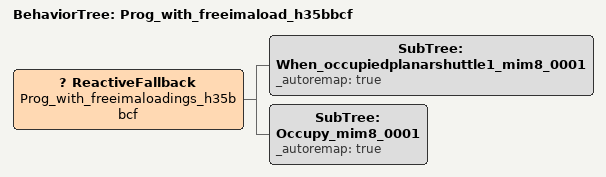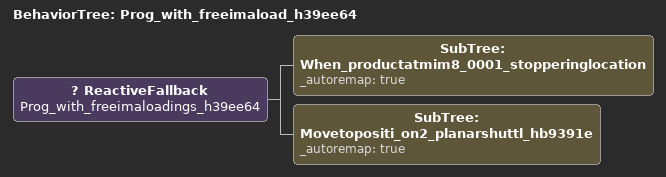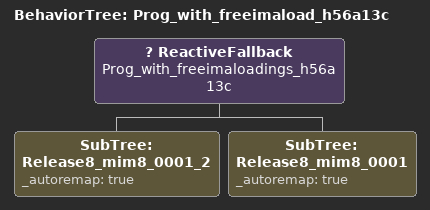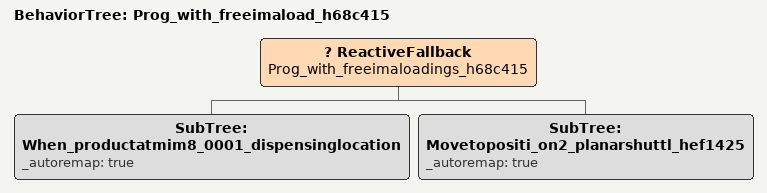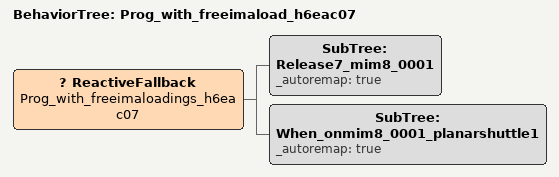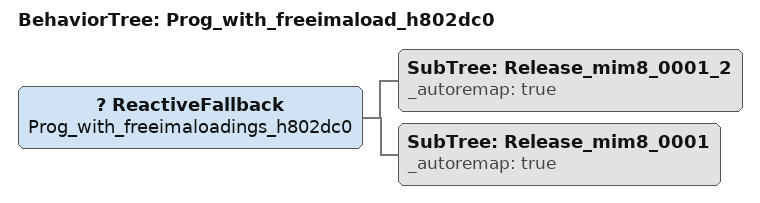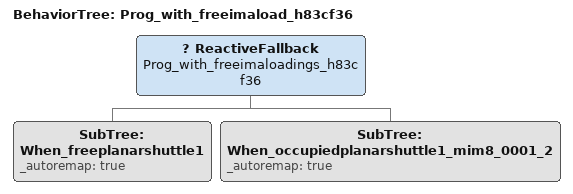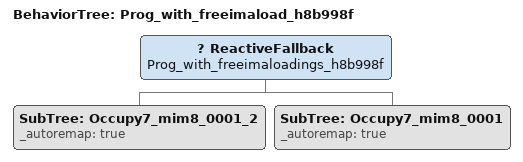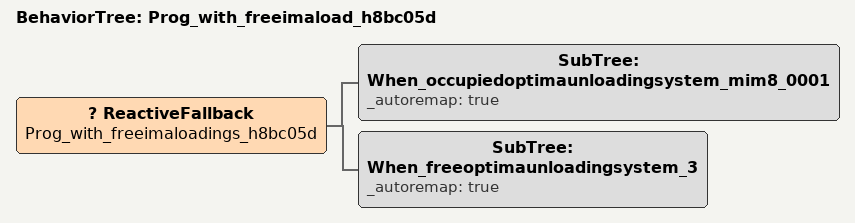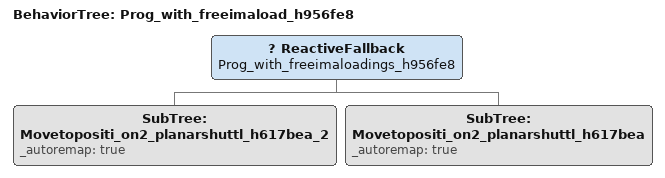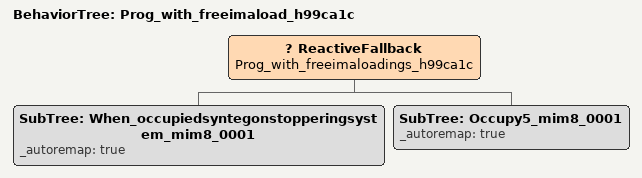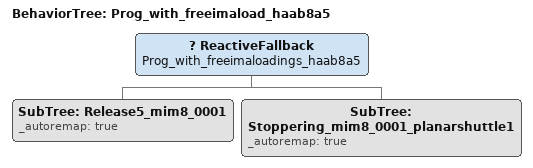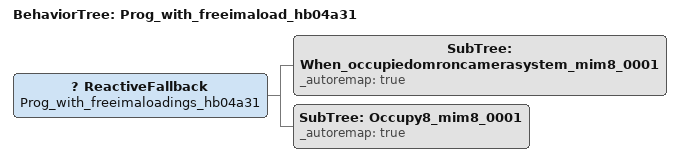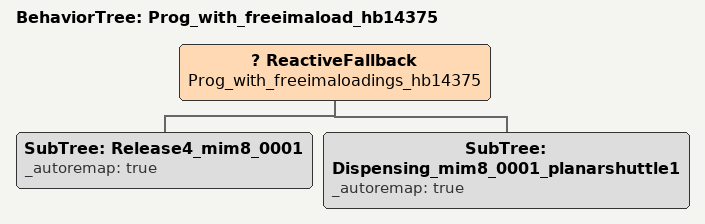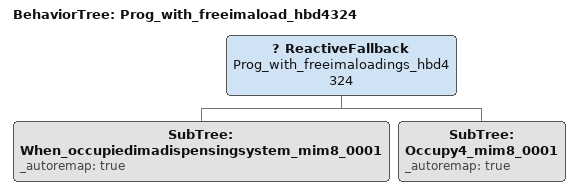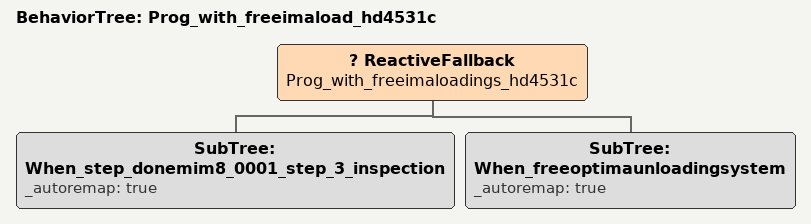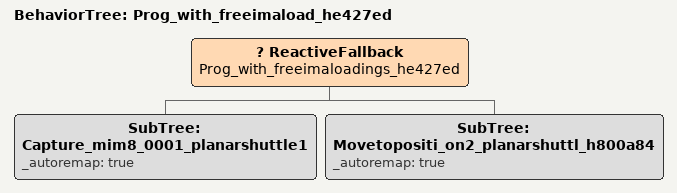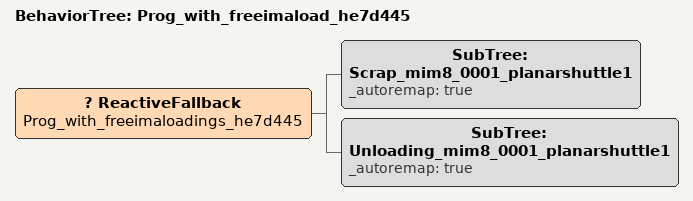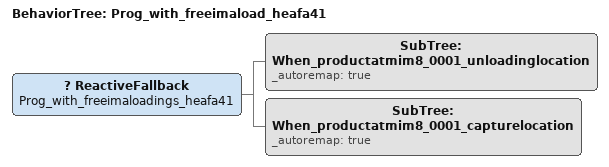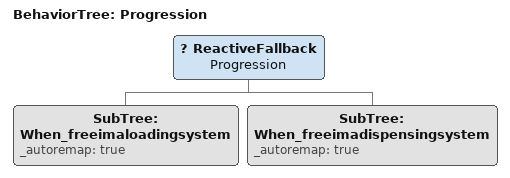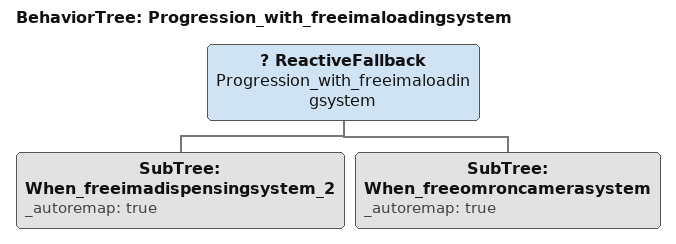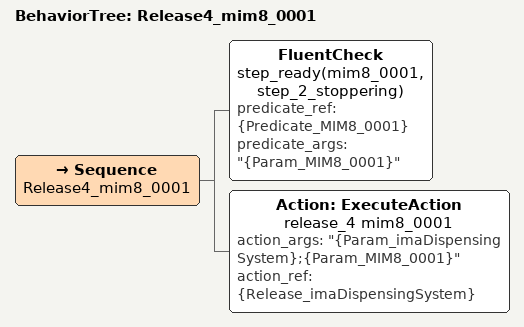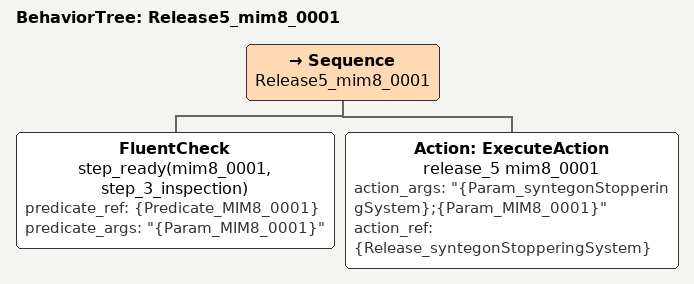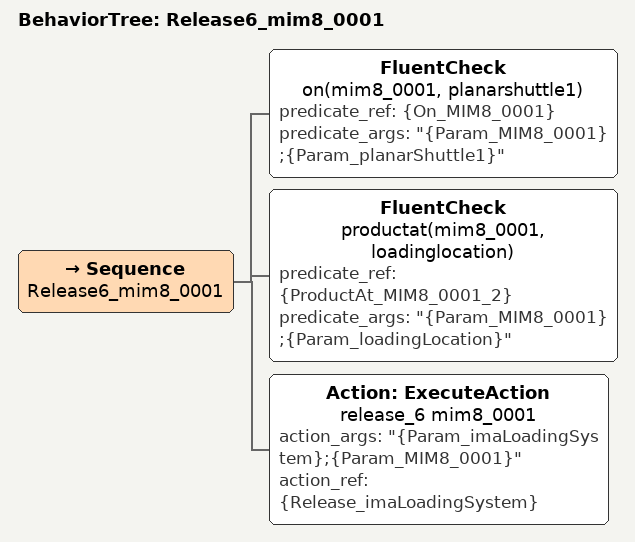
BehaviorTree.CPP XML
<BehaviorTree ID="Prog_with_freeimaload_h35bbcf">
  <ReactiveFallback name="Prog_with_freeimaloadings_h35bbcf">
    <SubTree ID="When_occupiedplanarshuttle1_mim8_0001" _autoremap="true"/>
    <SubTree ID="Occupy_mim8_0001" _autoremap="true"/>
  </ReactiveFallback>
</BehaviorTree>

<BehaviorTree ID="Prog_with_freeimaload_h39ee64">
  <ReactiveFallback name="Prog_with_freeimaloadings_h39ee64">
    <SubTree ID="When_productatmim8_0001_stopperinglocation" _autoremap="true"/>
    <SubTree ID="Movetopositi_on2_planarshuttl_hb9391e" _autoremap="true"/>
  </ReactiveFallback>
</BehaviorTree>

<BehaviorTree ID="Prog_with_freeimaload_h56a13c">
  <ReactiveFallback name="Prog_with_freeimaloadings_h56a13c">
    <SubTree ID="Release8_mim8_0001_2" _autoremap="true"/>
    <SubTree ID="Release8_mim8_0001" _autoremap="true"/>
  </ReactiveFallback>
</BehaviorTree>

<BehaviorTree ID="Prog_with_freeimaload_h68c415">
  <ReactiveFallback name="Prog_with_freeimaloadings_h68c415">
    <SubTree ID="When_productatmim8_0001_dispensinglocation" _autoremap="true"/>
    <SubTree ID="Movetopositi_on2_planarshuttl_hef1425" _autoremap="true"/>
  </ReactiveFallback>
</BehaviorTree>

<BehaviorTree ID="Prog_with_freeimaload_h6eac07">
  <ReactiveFallback name="Prog_with_freeimaloadings_h6eac07">
    <SubTree ID="Release7_mim8_0001" _autoremap="true"/>
    <SubTree ID="When_onmim8_0001_planarshuttle1" _autoremap="true"/>
  </ReactiveFallback>
</BehaviorTree>

<BehaviorTree ID="Prog_with_freeimaload_h802dc0">
  <ReactiveFallback name="Prog_with_freeimaloadings_h802dc0">
    <SubTree ID="Release_mim8_0001_2" _autoremap="true"/>
    <SubTree ID="Release_mim8_0001" _autoremap="true"/>
  </ReactiveFallback>
</BehaviorTree>

<BehaviorTree ID="Prog_with_freeimaload_h83cf36">
  <ReactiveFallback name="Prog_with_freeimaloadings_h83cf36">
    <SubTree ID="When_freeplanarshuttle1" _autoremap="true"/>
    <SubTree ID="When_occupiedplanarshuttle1_mim8_0001_2" _autoremap="true"/>
  </ReactiveFallback>
</BehaviorTree>

<BehaviorTree ID="Prog_with_freeimaload_h8b998f">
  <ReactiveFallback name="Prog_with_freeimaloadings_h8b998f">
    <SubTree ID="Occupy7_mim8_0001_2" _autoremap="true"/>
    <SubTree ID="Occupy7_mim8_0001" _autoremap="true"/>
  </ReactiveFallback>
</BehaviorTree>

<BehaviorTree ID="Prog_with_freeimaload_h8bc05d">
  <ReactiveFallback name="Prog_with_freeimaloadings_h8bc05d">
    <SubTree ID="When_occupiedoptimaunloadingsystem_mim8_0001" _autoremap="true"/>
    <SubTree ID="When_freeoptimaunloadingsystem_3" _autoremap="true"/>
  </ReactiveFallback>
</BehaviorTree>

<BehaviorTree ID="Prog_with_freeimaload_h956fe8">
  <ReactiveFallback name="Prog_with_freeimaloadings_h956fe8">
    <SubTree ID="Movetopositi_on2_planarshuttl_h617bea_2" _autoremap="true"/>
    <SubTree ID="Movetopositi_on2_planarshuttl_h617bea" _autoremap="true"/>
  </ReactiveFallback>
</BehaviorTree>

<BehaviorTree ID="Prog_with_freeimaload_h99ca1c">
  <ReactiveFallback name="Prog_with_freeimaloadings_h99ca1c">
    <SubTree ID="When_occupiedsyntegonstopperingsystem_mim8_0001" _autoremap="true"/>
    <SubTree ID="Occupy5_mim8_0001" _autoremap="true"/>
  </ReactiveFallback>
</BehaviorTree>

<BehaviorTree ID="Prog_with_freeimaload_haab8a5">
  <ReactiveFallback name="Prog_with_freeimaloadings_haab8a5">
    <SubTree ID="Release5_mim8_0001" _autoremap="true"/>
    <SubTree ID="Stoppering_mim8_0001_planarshuttle1" _autoremap="true"/>
  </ReactiveFallback>
</BehaviorTree>

<BehaviorTree ID="Prog_with_freeimaload_hb04a31">
  <ReactiveFallback name="Prog_with_freeimaloadings_hb04a31">
    <SubTree ID="When_occupiedomroncamerasystem_mim8_0001" _autoremap="true"/>
    <SubTree ID="Occupy8_mim8_0001" _autoremap="true"/>
  </ReactiveFallback>
</BehaviorTree>

<BehaviorTree ID="Prog_with_freeimaload_hb14375">
  <ReactiveFallback name="Prog_with_freeimaloadings_hb14375">
    <SubTree ID="Release4_mim8_0001" _autoremap="true"/>
    <SubTree ID="Dispensing_mim8_0001_planarshuttle1" _autoremap="true"/>
  </ReactiveFallback>
</BehaviorTree>

<BehaviorTree ID="Prog_with_freeimaload_hbd4324">
  <ReactiveFallback name="Prog_with_freeimaloadings_hbd4324">
    <SubTree ID="When_occupiedimadispensingsystem_mim8_0001" _autoremap="true"/>
    <SubTree ID="Occupy4_mim8_0001" _autoremap="true"/>
  </ReactiveFallback>
</BehaviorTree>

<BehaviorTree ID="Prog_with_freeimaload_hd4531c">
  <ReactiveFallback name="Prog_with_freeimaloadings_hd4531c">
    <SubTree ID="When_step_donemim8_0001_step_3_inspection" _autoremap="true"/>
    <SubTree ID="When_freeoptimaunloadingsystem" _autoremap="true"/>
  </ReactiveFallback>
</BehaviorTree>

<BehaviorTree ID="Prog_with_freeimaload_he427ed">
  <ReactiveFallback name="Prog_with_freeimaloadings_he427ed">
    <SubTree ID="Capture_mim8_0001_planarshuttle1" _autoremap="true"/>
    <SubTree ID="Movetopositi_on2_planarshuttl_h800a84" _autoremap="true"/>
  </ReactiveFallback>
</BehaviorTree>

<BehaviorTree ID="Prog_with_freeimaload_he7d445">
  <ReactiveFallback name="Prog_with_freeimaloadings_he7d445">
    <SubTree ID="Scrap_mim8_0001_planarshuttle1" _autoremap="true"/>
    <SubTree ID="Unloading_mim8_0001_planarshuttle1" _autoremap="true"/>
  </ReactiveFallback>
</BehaviorTree>

<BehaviorTree ID="Prog_with_freeimaload_heafa41">
  <ReactiveFallback name="Prog_with_freeimaloadings_heafa41">
    <SubTree ID="When_productatmim8_0001_unloadinglocation" _autoremap="true"/>
    <SubTree ID="When_productatmim8_0001_capturelocation" _autoremap="true"/>
  </ReactiveFallback>
</BehaviorTree>

<BehaviorTree ID="Progression">
  <ReactiveFallback name="Progression">
    <SubTree ID="When_freeimaloadingsystem" _autoremap="true"/>
    <SubTree ID="When_freeimadispensingsystem" _autoremap="true"/>
  </ReactiveFallback>
</BehaviorTree>

<BehaviorTree ID="Progression_with_freeimaloadingsystem">
  <ReactiveFallback name="Progression_with_freeimaloadingsystem">
    <SubTree ID="When_freeimadispensingsystem_2" _autoremap="true"/>
    <SubTree ID="When_freeomroncamerasystem" _autoremap="true"/>
  </ReactiveFallback>
</BehaviorTree>

<BehaviorTree ID="Release4_mim8_0001">
  <Sequence name="Release4_mim8_0001">
    <FluentCheck name="step_ready(mim8_0001, step_2_stoppering)" predicate_ref="{Predicate_MIM8_0001}" predicate_args="&quot;{Param_MIM8_0001}&quot;"/>
    <Action ID="ExecuteAction" name="release_4 mim8_0001" action_args="&quot;{Param_imaDispensingSystem};{Param_MIM8_0001}&quot;" action_ref="{Release_imaDispensingSystem}"/>
  </Sequence>
</BehaviorTree>

<BehaviorTree ID="Release5_mim8_0001">
  <Sequence name="Release5_mim8_0001">
    <FluentCheck name="step_ready(mim8_0001, step_3_inspection)" predicate_ref="{Predicate_MIM8_0001}" predicate_args="&quot;{Param_MIM8_0001}&quot;"/>
    <Action ID="ExecuteAction" name="release_5 mim8_0001" action_args="&quot;{Param_syntegonStopperingSystem};{Param_MIM8_0001}&quot;" action_ref="{Release_syntegonStopperingSystem}"/>
  </Sequence>
</BehaviorTree>

<BehaviorTree ID="Release6_mim8_0001">
  <Sequence name="Release6_mim8_0001">
    <FluentCheck name="on(mim8_0001, planarshuttle1)" predicate_ref="{On_MIM8_0001}" predicate_args="&quot;{Param_MIM8_0001};{Param_planarShuttle1}&quot;"/>
    <FluentCheck name="productat(mim8_0001, loadinglocation)" predicate_ref="{ProductAt_MIM8_0001_2}" predicate_args="&quot;{Param_MIM8_0001};{Param_loadingLocation}&quot;"/>
    <Action ID="ExecuteAction" name="release_6 mim8_0001" action_args="&quot;{Param_imaLoadingSystem};{Param_MIM8_0001}&quot;" action_ref="{Release_imaLoadingSystem}"/>
  </Sequence>
</BehaviorTree>
